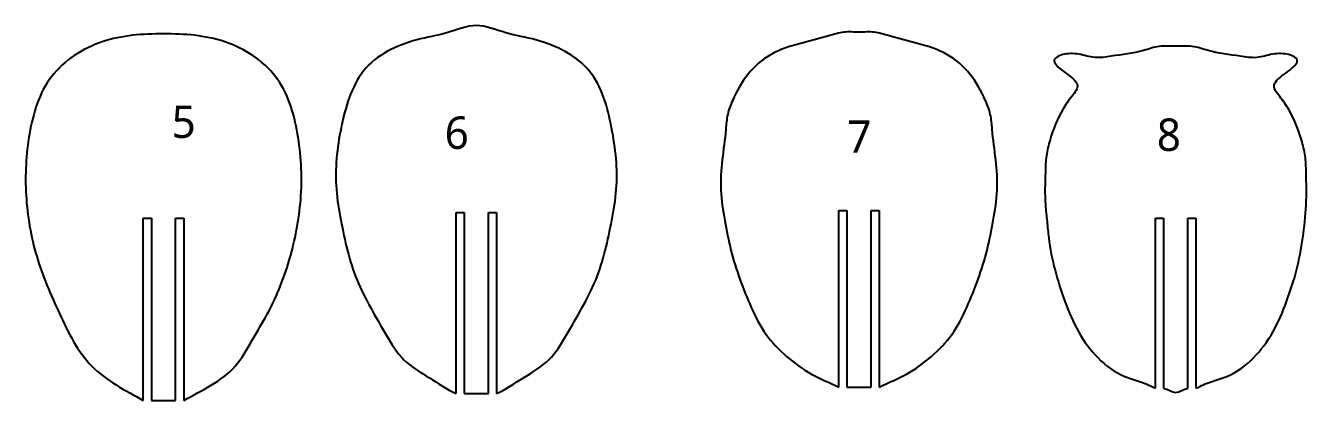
# Model space of a CAD drawing. Header units: millimetres. Extents: x 232 to 4286, y 183 to 663.
# Drawn here: x 2201 to 2991, y 347 to 579 of the extents above; entities that cross this region are included whole.
import ezdxf

# ---------------------------------------------------------------- set-up
doc = ezdxf.new("R2010")
doc.units = ezdxf.units.MM
doc.header["$MEASUREMENT"] = 0
doc.layers.add('Default', color=7, linetype='Continuous', true_color=0x000000)

msp = doc.modelspace()

# ---------------------------------------------------------------- linework, layer by layer
at = {"layer": 'Default'}
for points, knots in [([(2491.73, 351.57), (2497.54, 354.24), (2502.79, 357.88), (2508.26, 361.3), (2513.73, 364.72), (2519.43, 367.94), (2523.9, 372.32), (2528.37, 376.7), (2531.61, 382.26), (2534.85, 387.79), (2538.09, 393.32), (2541.32, 398.82), (2544.41, 404.42), (2547.5, 410.01), (2550.44, 415.71), (2552.86, 421.62), (2555.27, 427.53), (2557.15, 433.64), (2558.74, 439.82), (2560.32, 446), (2561.61, 452.24), (2562.81, 458.53), (2564, 464.82), (2565.09, 471.16), (2565.59, 477.5), (2566.57, 490.16), (2565.15, 502.8), (2562.68, 515.59), (2560.2, 528.38), (2556.67, 541.32), (2548.74, 550.83), (2540.81, 560.34), (2528.47, 566.41), (2516.01, 569.77), (2509.77, 571.45), (2503.51, 572.44), (2497.38, 574.23), (2491.25, 576.03), (2485.26, 578.61), (2479.26, 578.61), (2473.27, 578.61), (2467.28, 576.03), (2461.15, 574.23), (2455.03, 572.44), (2448.76, 571.42), (2442.52, 569.77), (2430.04, 566.47), (2417.65, 560.65), (2409.79, 550.83), (2405.86, 545.93), (2403.06, 540.02), (2400.88, 534), (2398.7, 527.97), (2397.13, 521.83), (2395.85, 515.59), (2393.31, 503.1), (2391.95, 490.22), (2392.94, 477.5), (2393.44, 471.13), (2394.53, 464.81), (2395.72, 458.53), (2396.91, 452.25), (2398.21, 446), (2399.79, 439.82), (2401.38, 433.64), (2403.26, 427.53), (2405.67, 421.62), (2408.09, 415.71), (2411.03, 410.01), (2414.12, 404.42), (2417.21, 398.82), (2420.44, 393.32), (2423.68, 387.79), (2426.92, 382.26), (2430.16, 376.7), (2434.63, 372.32), (2439.1, 367.94), (2444.8, 364.73), (2450.27, 361.3), (2455.74, 357.88), (2460.99, 354.24), (2466.79, 351.57)], [944.37385, 944.37385, 944.37385, 944.37385, 944.4051, 944.4051, 944.4051, 944.43635, 944.43635, 944.43635, 944.4676, 944.4676, 944.4676, 944.49885, 944.49885, 944.49885, 944.5301, 944.5301, 944.5301, 944.56135, 944.56135, 944.56135, 944.5926, 944.5926, 944.5926, 944.62385, 944.62385, 944.62385, 944.68635, 944.68635, 944.68635, 944.74885, 944.74885, 944.74885, 944.81135, 944.81135, 944.81135, 944.8426, 944.8426, 944.8426, 944.87385, 944.87385, 944.87385, 944.9051, 944.9051, 944.9051, 944.93635, 944.93635, 944.93635, 944.99885, 944.99885, 944.99885, 945.0301, 945.0301, 945.0301, 945.06135, 945.06135, 945.06135, 945.12385, 945.12385, 945.12385, 945.1551, 945.1551, 945.1551, 945.18635, 945.18635, 945.18635, 945.2176, 945.2176, 945.2176, 945.24885, 945.24885, 945.24885, 945.2801, 945.2801, 945.2801, 945.31135, 945.31135, 945.31135, 945.3426, 945.3426, 945.3426, 945.37385, 945.37385, 945.37385, 945.37385]), ([(2298.8, 347.36), (2309.9, 353.53), (2322.28, 359), (2330.52, 368.44), (2334.64, 373.15), (2337.72, 378.87), (2340.95, 384.42), (2344.17, 389.98), (2347.52, 395.38), (2350.52, 400.96), (2356.53, 412.12), (2361.13, 423.99), (2364.57, 436.26), (2368.02, 448.53), (2370.3, 461.2), (2371.1, 473.88), (2371.89, 486.55), (2371.19, 499.24), (2368.99, 511.87), (2366.79, 524.51), (2363.08, 537.1), (2355.45, 547.1), (2347.82, 557.1), (2336.27, 564.51), (2324.1, 568.62), (2311.92, 572.72), (2299.13, 573.53), (2286.33, 573.53), (2273.54, 573.53), (2260.74, 572.72), (2248.57, 568.62), (2236.39, 564.51), (2224.85, 557.1), (2217.21, 547.1), (2209.58, 537.1), (2205.87, 524.5), (2203.68, 511.87), (2201.48, 499.25), (2200.82, 486.59), (2201.57, 473.88), (2202.32, 461.16), (2204.49, 448.39), (2208.09, 436.26), (2211.69, 424.13), (2216.73, 412.65), (2222.14, 400.96), (2227.55, 389.27), (2233.34, 377.37), (2242.15, 368.44), (2250.95, 359.5), (2262.77, 353.53), (2273.86, 347.36)], [949.985935, 949.985935, 949.985935, 949.985935, 950.048435, 950.048435, 950.048435, 950.079685, 950.079685, 950.079685, 950.110935, 950.110935, 950.110935, 950.173435, 950.173435, 950.173435, 950.235935, 950.235935, 950.235935, 950.298435, 950.298435, 950.298435, 950.360935, 950.360935, 950.360935, 950.423435, 950.423435, 950.423435, 950.485935, 950.485935, 950.485935, 950.548435, 950.548435, 950.548435, 950.610935, 950.610935, 950.610935, 950.673435, 950.673435, 950.673435, 950.735935, 950.735935, 950.735935, 950.798435, 950.798435, 950.798435, 950.860935, 950.860935, 950.860935, 950.923435, 950.923435, 950.923435, 950.985935, 950.985935, 950.985935, 950.985935]), ([(2727.74, 355.54), (2733.35, 358.3), (2739.19, 360.6), (2744.65, 363.64), (2750.11, 366.67), (2755.18, 370.43), (2759.92, 374.54), (2764.65, 378.65), (2769.05, 383.12), (2772.66, 388.19), (2776.28, 393.26), (2779.1, 398.93), (2781.7, 404.68), (2786.9, 416.18), (2791.18, 428), (2794.23, 440.1), (2795.75, 446.15), (2796.96, 452.28), (2798.08, 458.46), (2799.2, 464.64), (2800.23, 470.88), (2800.5, 477.1), (2801.04, 489.54), (2798.54, 501.89), (2797.42, 514.48), (2797.14, 517.62), (2796.95, 520.79), (2796.27, 523.81), (2795.59, 526.84), (2794.43, 529.74), (2793.15, 532.59), (2790.59, 538.28), (2787.54, 543.77), (2783.64, 548.65), (2779.73, 553.53), (2774.96, 557.79), (2769.53, 560.85), (2764.11, 563.91), (2758.03, 565.77), (2751.96, 567.4), (2745.88, 569.03), (2739.82, 570.44), (2733.78, 572.27), (2730.77, 573.19), (2727.76, 574.22), (2724.68, 574.56), (2721.59, 574.9), (2718.43, 574.56), (2715.27, 574.56), (2712.11, 574.56), (2708.95, 574.9), (2705.86, 574.56), (2702.78, 574.22), (2699.77, 573.19), (2696.75, 572.27), (2690.72, 570.44), (2684.65, 569.03), (2678.58, 567.4), (2672.51, 565.77), (2666.43, 563.91), (2661.01, 560.85), (2655.58, 557.79), (2650.81, 553.53), (2646.9, 548.65), (2642.99, 543.77), (2639.94, 538.28), (2637.38, 532.58), (2636.1, 529.74), (2634.94, 526.84), (2634.27, 523.81), (2633.59, 520.78), (2633.4, 517.62), (2633.12, 514.48), (2632, 501.89), (2629.5, 489.54), (2630.04, 477.1), (2630.31, 470.88), (2631.34, 464.64), (2632.46, 458.46), (2633.58, 452.28), (2634.79, 446.15), (2636.31, 440.1), (2639.35, 428), (2643.64, 416.18), (2648.84, 404.68), (2651.44, 398.93), (2654.26, 393.26), (2657.87, 388.19), (2661.49, 383.12), (2665.88, 378.65), (2670.62, 374.54), (2675.36, 370.43), (2680.43, 366.67), (2685.89, 363.64), (2691.35, 360.6), (2697.19, 358.3), (2702.8, 355.54)], [922.029693, 922.029693, 922.029693, 922.029693, 922.060943, 922.060943, 922.060943, 922.092193, 922.092193, 922.092193, 922.123443, 922.123443, 922.123443, 922.154693, 922.154693, 922.154693, 922.217193, 922.217193, 922.217193, 922.248443, 922.248443, 922.248443, 922.279693, 922.279693, 922.279693, 922.342193, 922.342193, 922.342193, 922.357818, 922.357818, 922.357818, 922.373443, 922.373443, 922.373443, 922.404693, 922.404693, 922.404693, 922.435943, 922.435943, 922.435943, 922.467193, 922.467193, 922.467193, 922.498443, 922.498443, 922.498443, 922.514068, 922.514068, 922.514068, 922.529693, 922.529693, 922.529693, 922.545318, 922.545318, 922.545318, 922.560943, 922.560943, 922.560943, 922.592193, 922.592193, 922.592193, 922.623443, 922.623443, 922.623443, 922.654693, 922.654693, 922.654693, 922.685943, 922.685943, 922.685943, 922.701568, 922.701568, 922.701568, 922.717193, 922.717193, 922.717193, 922.779693, 922.779693, 922.779693, 922.810943, 922.810943, 922.810943, 922.842193, 922.842193, 922.842193, 922.904693, 922.904693, 922.904693, 922.935943, 922.935943, 922.935943, 922.967193, 922.967193, 922.967193, 922.998443, 922.998443, 922.998443, 923.029693, 923.029693, 923.029693, 923.029693]), ([(2923.1, 354.82), (2926.13, 356.33), (2929.2, 357.75), (2932.4, 358.88), (2935.6, 360.01), (2938.92, 360.85), (2942.05, 362.1), (2948.31, 364.6), (2953.81, 368.75), (2958.57, 373.58), (2963.33, 378.41), (2967.35, 383.91), (2970.66, 389.81), (2973.98, 395.71), (2976.58, 402.01), (2978.95, 408.38), (2981.31, 414.74), (2983.43, 421.19), (2985.1, 427.74), (2986.77, 434.3), (2988, 440.96), (2988.98, 447.68), (2989.97, 454.39), (2990.71, 461.15), (2991.02, 467.92), (2991.32, 474.68), (2991.18, 481.44), (2991.03, 488.19), (2990.96, 491.57), (2990.88, 494.93), (2990.42, 498.27), (2989.96, 501.61), (2989.13, 504.91), (2988.15, 508.18), (2986.2, 514.71), (2983.7, 521.08), (2980.31, 526.79), (2978.62, 529.64), (2976.7, 532.32), (2974.73, 534.87), (2972.76, 537.42), (2970.74, 539.83), (2971.35, 542.2), (2971.96, 544.57), (2975.19, 546.91), (2978.49, 549.35), (2981.79, 551.79), (2985.15, 554.34), (2985.56, 556.38), (2985.96, 558.42), (2983.41, 559.96), (2980.37, 560.73), (2977.32, 561.51), (2973.79, 561.52), (2970.42, 560.94), (2967.05, 560.35), (2963.85, 559.18), (2960.54, 558.89), (2957.23, 558.61), (2953.82, 559.23), (2950.44, 559.74), (2943.68, 560.78), (2937.03, 561.43), (2930.55, 563.24), (2927.3, 564.15), (2924.1, 565.34), (2920.79, 565.76), (2917.47, 566.19), (2914.05, 565.84), (2910.63, 565.84), (2907.21, 565.84), (2903.78, 566.19), (2900.47, 565.76), (2897.16, 565.34), (2893.95, 564.15), (2890.71, 563.24), (2884.22, 561.43), (2877.58, 560.78), (2870.82, 559.74), (2867.44, 559.23), (2864.03, 558.61), (2860.72, 558.9), (2857.41, 559.18), (2854.21, 560.35), (2850.84, 560.94), (2847.47, 561.52), (2843.93, 561.51), (2840.89, 560.73), (2837.85, 559.96), (2835.3, 558.42), (2835.7, 556.38), (2836.1, 554.34), (2839.46, 551.79), (2842.76, 549.35), (2846.06, 546.91), (2849.3, 544.57), (2849.91, 542.2), (2850.52, 539.83), (2848.49, 537.42), (2846.52, 534.87), (2844.55, 532.32), (2842.64, 529.64), (2840.94, 526.79), (2837.56, 521.09), (2835.06, 514.71), (2833.11, 508.18), (2832.13, 504.91), (2831.29, 501.61), (2830.83, 498.27), (2830.38, 494.94), (2830.31, 491.57), (2830.22, 488.19), (2830.04, 481.44), (2829.76, 474.67), (2830.24, 467.92), (2830.48, 464.54), (2830.91, 461.17), (2831.26, 457.8), (2831.61, 454.42), (2831.87, 451.04), (2832.27, 447.68), (2833.08, 440.95), (2834.44, 434.3), (2836.16, 427.75), (2837.88, 421.19), (2839.96, 414.75), (2842.31, 408.38), (2844.66, 402.01), (2847.28, 395.71), (2850.59, 389.81), (2853.91, 383.91), (2857.93, 378.41), (2862.69, 373.58), (2867.45, 368.75), (2872.95, 364.6), (2879.21, 362.1), (2882.34, 360.85), (2885.66, 360.01), (2888.86, 358.88), (2892.05, 357.75), (2895.13, 356.33), (2898.16, 354.82)], [863.171905, 863.171905, 863.171905, 863.171905, 863.18753, 863.18753, 863.18753, 863.203155, 863.203155, 863.203155, 863.234405, 863.234405, 863.234405, 863.265655, 863.265655, 863.265655, 863.296905, 863.296905, 863.296905, 863.328155, 863.328155, 863.328155, 863.359405, 863.359405, 863.359405, 863.390655, 863.390655, 863.390655, 863.421905, 863.421905, 863.421905, 863.43753, 863.43753, 863.43753, 863.453155, 863.453155, 863.453155, 863.484405, 863.484405, 863.484405, 863.50003, 863.50003, 863.50003, 863.515655, 863.515655, 863.515655, 863.53128, 863.53128, 863.53128, 863.546905, 863.546905, 863.546905, 863.56253, 863.56253, 863.56253, 863.578155, 863.578155, 863.578155, 863.59378, 863.59378, 863.59378, 863.609405, 863.609405, 863.609405, 863.640655, 863.640655, 863.640655, 863.65628, 863.65628, 863.65628, 863.671905, 863.671905, 863.671905, 863.68753, 863.68753, 863.68753, 863.703155, 863.703155, 863.703155, 863.734405, 863.734405, 863.734405, 863.75003, 863.75003, 863.75003, 863.765655, 863.765655, 863.765655, 863.78128, 863.78128, 863.78128, 863.796905, 863.796905, 863.796905, 863.81253, 863.81253, 863.81253, 863.828155, 863.828155, 863.828155, 863.84378, 863.84378, 863.84378, 863.859405, 863.859405, 863.859405, 863.890655, 863.890655, 863.890655, 863.90628, 863.90628, 863.90628, 863.921905, 863.921905, 863.921905, 863.953155, 863.953155, 863.953155, 863.96878, 863.96878, 863.96878, 863.984405, 863.984405, 863.984405, 864.015655, 864.015655, 864.015655, 864.046905, 864.046905, 864.046905, 864.078155, 864.078155, 864.078155, 864.109405, 864.109405, 864.109405, 864.140655, 864.140655, 864.140655, 864.15628, 864.15628, 864.15628, 864.171905, 864.171905, 864.171905, 864.171905]), ([(2903.16, 354.82), (2905.75, 354.37), (2908.19, 352.32), (2910.63, 352.32), (2913.07, 352.32), (2915.51, 354.37), (2918.1, 354.82)], [647.129363, 647.129363, 647.129363, 647.129363, 647.629363, 647.629363, 647.629363, 648.129363, 648.129363, 648.129363, 648.129363])]:
    msp.add_open_spline(points, degree=3, knots=knots, dxfattribs=at)
for points in [[(2273.86, 347.36), (2273.86, 403.55), (2273.86, 459.74)], [(2273.86, 459.74), (2276.36, 459.74), (2278.86, 459.74)], [(2278.86, 459.74), (2278.86, 403.55), (2278.86, 347.36)], [(2293.8, 347.36), (2293.8, 403.55), (2293.8, 459.74)], [(2293.8, 459.74), (2296.3, 459.74), (2298.8, 459.74)], [(2298.8, 459.74), (2298.8, 403.55), (2298.8, 347.36)], [(2466.79, 351.57), (2466.79, 407.41), (2466.79, 463.25)], [(2466.79, 463.25), (2469.29, 463.25), (2471.79, 463.25)], [(2471.79, 463.25), (2471.79, 407.41), (2471.79, 351.57)], [(2486.73, 351.57), (2486.73, 407.41), (2486.73, 463.25)], [(2486.73, 463.25), (2489.23, 463.25), (2491.73, 463.25)], [(2491.73, 463.25), (2491.73, 407.41), (2491.73, 351.57)], [(2702.8, 355.54), (2702.8, 409.99), (2702.8, 464.43)], [(2702.8, 464.43), (2705.3, 464.43), (2707.8, 464.43)], [(2707.8, 464.43), (2707.8, 409.99), (2707.8, 355.54)], [(2722.74, 355.54), (2722.74, 409.99), (2722.74, 464.43)], [(2722.74, 464.43), (2725.24, 464.43), (2727.74, 464.43)], [(2727.74, 464.43), (2727.74, 409.99), (2727.74, 355.54)], [(2898.16, 354.82), (2898.16, 407.33), (2898.16, 459.85)], [(2898.16, 459.85), (2900.66, 459.85), (2903.16, 459.85)], [(2903.16, 459.85), (2903.16, 407.33), (2903.16, 354.82)], [(2918.1, 354.82), (2918.1, 407.33), (2918.1, 459.85)], [(2918.1, 459.85), (2920.6, 459.85), (2923.1, 459.85)], [(2923.1, 459.85), (2923.1, 407.33), (2923.1, 354.82)], [(2707.8, 355.54), (2715.27, 355.54), (2722.74, 355.54)], [(2471.79, 351.57), (2479.26, 351.57), (2486.73, 351.57)], [(2278.86, 347.36), (2286.33, 347.36), (2293.8, 347.36)]]:
    msp.add_open_spline(points, degree=2, dxfattribs=at)

# ---------------------------------------------------------------- texts
at = {"layer": 'Default', "char_height": 20, "attachment_point": 1, "line_spacing_factor": 0.963855}
for s, insert, width in [('\\fLucida Grande;5', (2291.31, 529.31), 31.4458), ('\\fLucida Grande;6', (2459.73, 522.52), 34.3373), ('\\fLucida Grande;8', (2898.93, 521.29), 34.0964), ('\\fLucida Grande;7', (2708.02, 520.12), 33.494)]:
    msp.add_mtext(s, dxfattribs=dict(at, insert=insert, width=width))

doc.saveas('drawing.dxf')
